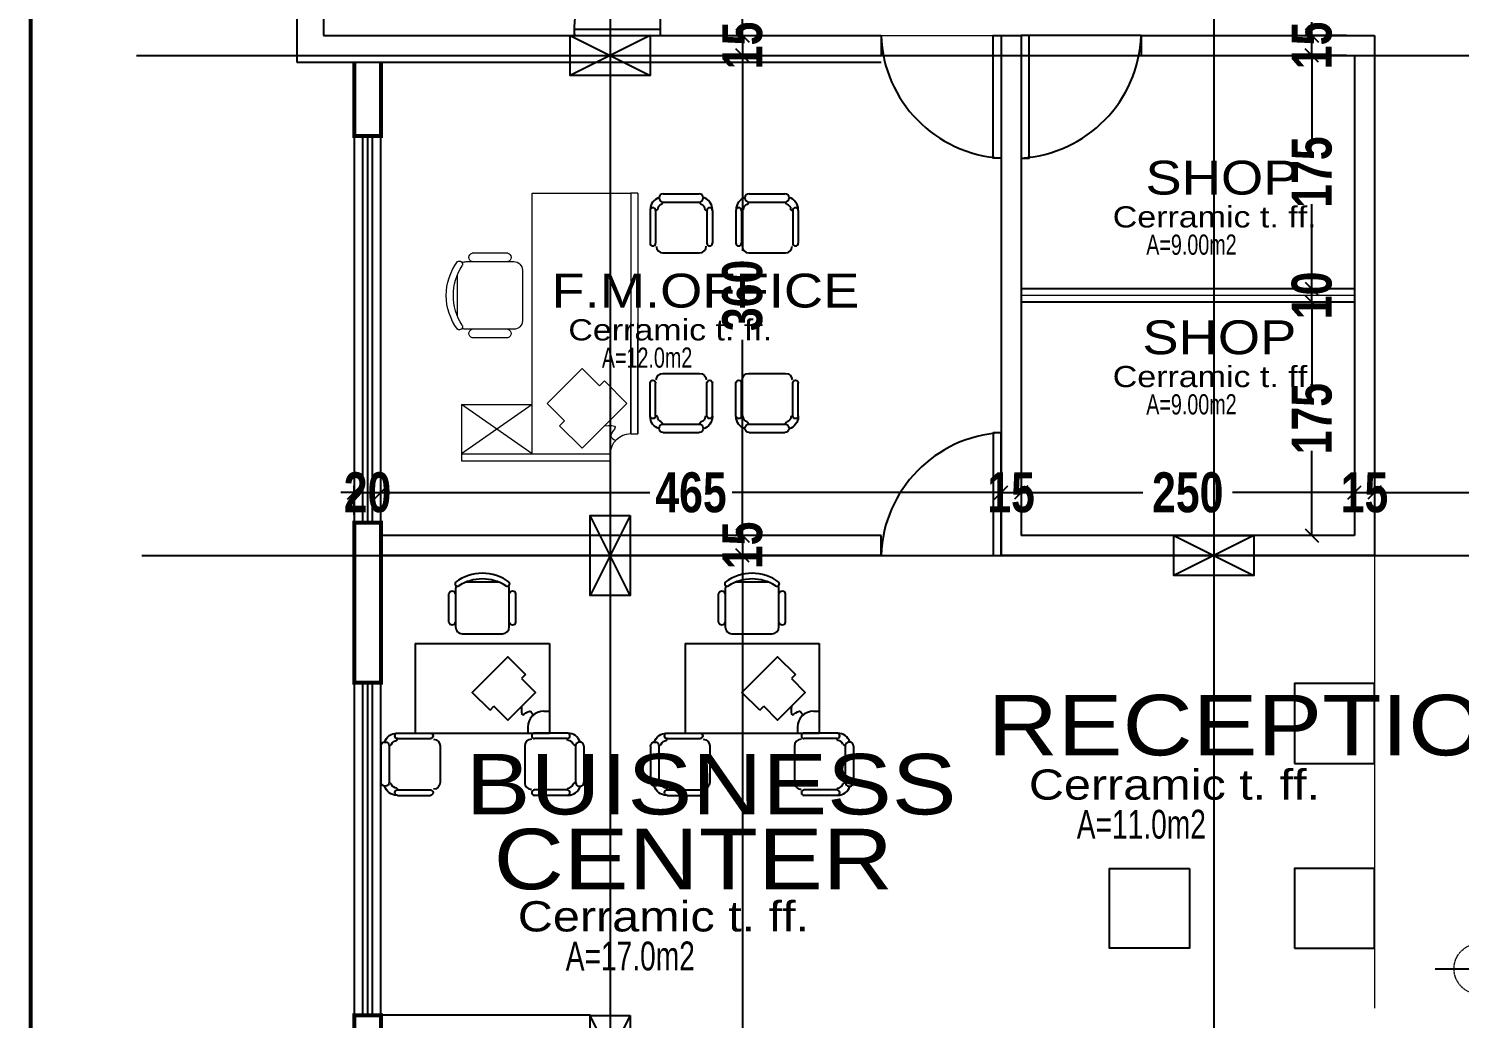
# Model space of a CAD drawing. Extents: x 285329 to 658348, y -83126 to -16980.
# Drawn here: x 336184 to 337257, y -41695 to -40953 of the extents above; entities that cross this region are included whole.
import ezdxf

# ---------------------------------------------------------------- set-up
doc = ezdxf.new("R2010")
doc.units = 0
doc.linetypes.add('CENTER2', pattern=[1.125, 0.75, -0.125, 0.125, -0.125])
doc.layers.get('0').update_dxf_attribs({"linetype": 'CONTINUOUS'})
doc.layers.get('DEFPOINTS').update_dxf_attribs({"color": 9, "linetype": 'CONTINUOUS'})
for name, color, linetype, lineweight in [('A-text finishing', 6, 'CONTINUOUS', 13), ('A-text function', 30, 'CONTINUOUS', 20), ('AXIS CIRCLE', 10, 'CENTER2', 20), ('DIMEN', 8, 'CONTINUOUS', 13), ('FUR', 121, 'CONTINUOUS', 15), ('VIS', 8, 'CONTINUOUS', 18)]:
    doc.layers.add(name, color=color, linetype=linetype, lineweight=lineweight)
for name, color, linetype in [('AXIS', 1, 'CONTINUOUS'), ('COLUMN', 5, 'CONTINUOUS'), ('DOOR', 4, 'CONTINUOUS'), ('FURNITURE', 4, 'CONTINUOUS'), ('TEXT', 3, 'CONTINUOUS'), ('WALL', 7, 'CONTINUOUS'), ('WALL1', 2, 'CONTINUOUS')]:
    doc.layers.add(name, color=color, linetype=linetype)
doc.styles.add('ARIAL', font='BOD_CB.TTF', dxfattribs={"width": 1.2})
doc.styles.add('CITYBLUEPRINT', font='cityb___.ttf', dxfattribs={"width": 0.8})
doc.styles.get("Standard").update_dxf_attribs({"font": 'sanss___.ttf', "height": 15})
doc.dimstyles.new('50', dxfattribs={"dimtxt": 30, "dimasz": 10, "dimexe": 5, "dimexo": 6, "dimgap": 5, "dimtad": 0, "dimdec": 0, "dimdsep": 46, "dimtxsty": 'CITYBLUEPRINT', "dimblk1": 'OBLIQUE', "dimblk2": 'OBLIQUE', "dimsah": 1, "dimcen": 0.05, "dimdle": 0.03, "dimclre": 22, "dimclrt": 7, "dimadec": 0, "dimazin": 0, "dimtfac": 1, "dimtdec": 0, "dimtix": 1, "dimtmove": 0, "dimatfit": 3, "dimldrblk": 'OBLIQUE', "dimfxl": 1, "dimtolj": 1, "dimtzin": 0, "dimarcsym": 0})

# ---------------------------------------------------------------- blocks, each defined once
blk = doc.blocks.new('site77')
at = {"layer": 'WALL', "linetype": 'Continuous', "const_width": 3}
blk.add_lwpolyline([(159633.4, -32835.7), (157318.4, -32835.7), (157318.4, -36546.7), (159235.4, -36546.7)], dxfattribs=at)
blk = doc.blocks.new('COLUMN')
at = {"layer": 'AXIS'}
for p, q in [((236924.7, -9644.3), (236984.7, -9674.3)), ((236984.7, -9644.3), (236924.7, -9674.3))]:
    blk.add_line(p, q, dxfattribs=at)
at = {"layer": 'COLUMN'}
blk.add_lwpolyline([(236924.7, -9644.3), (236984.7, -9644.3), (236984.7, -9674.3), (236924.7, -9674.3)], close=True, dxfattribs=at)
blk = doc.blocks.new('cbcb')
at = {"layer": 'AXIS'}
for p, q in [((327577.9, -10741.6), (327577.9, -14318.5)), ((328031, -10741.7), (328030.4, -14326.1)), ((327222.6, -12603.7), (329572, -12603.7)), ((327226.6, -12978.7), (329572, -12978.7))]:
    blk.add_line(p, q, dxfattribs=at)
at = {"layer": 'WALL', "linetype": 'Continuous'}
for p in [(90623.2, -2944.4), (91075.9, -3319.4)]:
    blk.add_blockref('COLUMN', p, dxfattribs=at)
at = {"layer": 'WALL', "linetype": 'Continuous', "rotation": 270.0000000024456}
for p in [(337237.2, 223976), (337237.2, 223601)]:
    blk.add_blockref('COLUMN', p, dxfattribs=at)
blk = doc.blocks.new('CHAIREX')
for p, q in [((7.44, 23), (-7.44, 23)), ((-15, 5.12), (-15, 17.88)), ((-12, 20), (-12, 3)), ((12, 3), (12, 20)), ((15, 5.12), (15, 17.88)), ((-9, 0), (9, 0))]:
    blk.add_line(p, q)
for centre, radius, start, end in [((0, 7), 20, 53.1301, 126.8699), ((-11.12, 22.34), 1.1, 143.3099, 302.0274), ((-9, 20), 3, 152.4156, 180), ((0, 4.82), 19.64, 57.5758, 122.4242), ((11.12, 22.34), 1.1, 237.9726, 36.6901), ((9, 20), 3, 0, 27.5844), ((-13.5, 17.44), 1.56, 16.2602, 163.7398), ((13.5, 17.44), 1.56, 16.2602, 163.7398), ((-13.5, 5.56), 1.56, 196.2602, 343.7398), ((13.5, 5.56), 1.56, 196.2602, 343.7398), ((-9, 3), 3, 180, 270), ((9, 3), 3, 270, 360)]:
    blk.add_arc(centre, radius, start, end)
at = {"flags": 1}
for tag, p in [('TYPE', (-15, -12)), ('MANUF', (-15, -21.71)), ('MODEL', (-15, -31.43)), ('COST', (-15, -41.14)), ('PURCHDT', (-15, -50.86)), ('BARCODE', (-15, -60.57)), ('LOCATION', (-15, -70.29))]:
    blk.add_attdef(tag, p, '', height=6, dxfattribs=at)
blk = doc.blocks.new('RR')
at = {"layer": 'FURNITURE'}
for p, q in [((256.061, -112.263), (256.061, -111.522)), ((257.171, -111.522), (256.061, -111.522)), ((256.239, -111.572), (256.239, -111.525)), ((257.171, -112.263), (257.171, -111.522)), ((256.107, -111.704), (256.06, -111.704)), ((256.553, -111.711), (256.52, -111.744)), ((256.258, -112.006), (256.291, -111.973)), ((257.171, -112.263), (256.061, -112.263))]:
    blk.add_line(p, q, dxfattribs=at)
for points in [[(256.291, -111.973), (256.176, -111.858), (256.405, -111.629), (256.52, -111.744)], [(256.553, -111.711), (256.7, -111.858), (256.405, -112.153), (256.258, -112.006)]]:
    blk.add_lwpolyline(points, dxfattribs=at)
blk.add_arc((256.107, -111.571), 0.133, 270, 359.7003, dxfattribs=at)
blk.add_open_spline([(256.291, -111.744), (256.293, -111.708), (256.298, -111.64), (256.225, -111.725), (256.204, -111.686), (256.195, -111.67)], degree=3, knots=[0, 0, 0, 0, 0.0773435, 0.1471694, 0.1944451, 0.1944451, 0.1944451, 0.1944451], dxfattribs=at)
at = {"layer": 'FURNITURE', "xscale": 0.0185096046264448, "yscale": 0.0185096046264448, "zscale": 0.0205662067960441, "rotation": 180}
blk.add_blockref('CHAIREX', (256.616, -112.345), dxfattribs=at)
blk = doc.blocks.new('SOFA-S1')
for p, q in [((-0.2, 0.246), (-0.183, 0.268)), ((-0.183, 0.343), (0.141, 0.343)), ((-0.183, 0.268), (0.141, 0.268)), ((0.159, 0.246), (0.141, 0.268)), ((-0.301, 0.192), (-0.301, -0.103)), ((-0.235, 0.199), (-0.251, 0.192)), ((-0.251, 0.192), (-0.251, -0.103)), ((0.195, 0.199), (0.211, 0.192)), ((0.211, 0.192), (0.211, -0.103)), ((0.261, 0.192), (0.261, -0.103)), ((-0.185, -0.191), (0.145, -0.191))]:
    blk.add_line(p, q)
for centre, radius, start, end in [((-0.185, 0.199), 0.115, 108.0044, 180), ((-0.183, 0.305), 0.0375, 90, 270), ((0.141, 0.305), 0.0375, 270, 90), ((0.145, 0.199), 0.115, 0, 73.3776), ((-0.276, 0.192), 0.025, 0, 180), ((-0.185, 0.199), 0.05, 108.0044, 180), ((0.145, 0.199), 0.05, 0, 73.3776), ((0.236, 0.192), 0.025, 0, 180), ((-0.276, -0.103), 0.025, 180, 0), ((0.236, -0.103), 0.025, 180, 0), ((-0.185, -0.131), 0.06, 180, 270), ((0.145, -0.131), 0.06, 270, 0)]:
    blk.add_arc(centre, radius, start, end)
blk = doc.blocks.new('RRR')
at = {"layer": 'FUR', "ltscale": 0.5}
for p, q in [((256.0215, -108.8454), (256.0677, -108.8454)), ((256.0215, -108.8454), (256.0215, -110.425)), ((256.7156, -108.8454), (256.0677, -108.8454)), ((256.7156, -110.2337), (256.7156, -108.8454)), ((256.0677, -110.425), (256.0677, -109.7015)), ((256.24, -110.079), (256.2728, -110.1117)), ((256.7156, -110.5576), (256.7156, -110.2337)), ((257.1783, -110.2337), (256.7156, -110.2337)), ((256.7156, -110.5576), (257.1783, -110.2337)), ((256.7156, -110.2337), (257.1783, -110.5576)), ((257.1783, -110.2337), (257.1783, -110.6039)), ((256.5345, -110.3735), (256.5018, -110.3407)), ((256.0677, -110.425), (256.0215, -110.425)), ((256.2003, -110.5576), (256.2003, -110.6039)), ((257.1783, -110.5576), (256.2003, -110.5576)), ((257.1783, -110.6039), (256.2003, -110.6039))]:
    blk.add_line(p, q, dxfattribs=at)
for points in [[(256.0677, -108.8454), (256.0677, -110.425)], [(256.0215, -110.425), (256.0215, -109.7015)], [(256.5018, -110.3407), (256.6163, -110.2262), (256.3873, -109.9972), (256.2728, -110.1117)], [(256.24, -110.079), (256.0928, -110.2262), (256.3873, -110.5207), (256.5345, -110.3735)]]:
    blk.add_lwpolyline(points, dxfattribs=at)
blk.add_arc((256.067, -110.5576), 0.1333, 0, 89.70027, dxfattribs=at)
blk.add_open_spline([(256.24, -110.3735), (256.2041, -110.371), (256.1357, -110.3662), (256.2215, -110.4395), (256.1823, -110.4604), (256.1665, -110.4689)], degree=3, knots=[0, 0, 0, 0, 0.0773435, 0.1471694, 0.1944451, 0.1944451, 0.1944451, 0.1944451], dxfattribs=at)
at = {"layer": 'FUR', "ltscale": 0.5, "xscale": 0.0185096046260441, "yscale": 0.0185096046260441, "zscale": 0.0205662067960441, "rotation": 270}
blk.add_blockref('CHAIREX', (256.7789, -109.5171), dxfattribs=at)
blk = doc.blocks.new('_Oblique')
at = {"color": 0, "lineweight": -2}
blk.add_line((-0.5, -0.5), (0.5, 0.5), dxfattribs=at)
blk = doc.blocks.new('*D2249')
at = {"layer": 'DEFPOINTS', "color": 0, "linetype": 'Continuous', "lineweight": 5, "transparency": 16777216}
for p in [(336667.7, -40792), (336719.7, -40957.7), (336720.5, -40957.7)]:
    blk.add_point(p, dxfattribs=at)
at = {"layer": 'VIS', "color": 22, "linetype": 'Continuous', "lineweight": -2, "transparency": 16777216}
for p, q in [((336673.7, -40792), (336724.7, -40792)), ((336714.5, -40957.7), (336714.7, -40957.7))]:
    blk.add_line(p, q, dxfattribs=at)
at = {"layer": 'VIS', "color": 0, "linetype": 'Continuous', "lineweight": -2, "transparency": 16777216}
for p, q in [((336719.7, -40791.9), (336719.7, -40850.1)), ((336719.7, -40957.7), (336719.7, -40899.6))]:
    blk.add_line(p, q, dxfattribs=at)
at = {"layer": 'VIS', "color": 0, "linetype": 'Continuous', "lineweight": -2, "transparency": 16777216, "xscale": 10, "yscale": 10, "zscale": 10}
for p, rotation in [((336719.7, -40792), 90), ((336719.7, -40957.7), 270)]:
    blk.add_blockref('_Oblique', p, dxfattribs=dict(at, rotation=rotation))
at = {"layer": 'VIS', "color": 7, "linetype": 'Continuous', "lineweight": 5, "transparency": 16777216, "insert": (336719.7, -40874.8), "char_height": 30, "attachment_point": 5, "rotation": 90, "style": 'CITYBLUEPRINT'}
blk.add_mtext('\\A1;166', dxfattribs=at)
blk = doc.blocks.new('*D2250')
at = {"layer": 'DEFPOINTS', "color": 0, "linetype": 'Continuous', "lineweight": 5, "transparency": 16777216}
for p in [(336720.5, -40957.7), (336719.7, -40972.7), (336720.5, -40972.7)]:
    blk.add_point(p, dxfattribs=at)
at = {"layer": 'VIS', "color": 0, "linetype": 'Continuous', "lineweight": -2, "transparency": 16777216}
for p, q in [((336719.7, -40957.7), (336719.7, -40947.7)), ((336719.7, -40957.7), (336719.7, -40972.7)), ((336719.7, -40972.7), (336719.7, -40982.7))]:
    blk.add_line(p, q, dxfattribs=at)
at = {"layer": 'VIS', "color": 22, "linetype": 'Continuous', "lineweight": -2, "transparency": 16777216}
for p, q in [((336714.5, -40957.7), (336714.7, -40957.7)), ((336714.5, -40972.7), (336714.7, -40972.7))]:
    blk.add_line(p, q, dxfattribs=at)
at = {"layer": 'VIS', "color": 0, "linetype": 'Continuous', "lineweight": -2, "transparency": 16777216, "xscale": 10, "yscale": 10, "zscale": 10}
for p, rotation in [((336719.7, -40957.7), 270), ((336719.7, -40972.7), 90)]:
    blk.add_blockref('_Oblique', p, dxfattribs=dict(at, rotation=rotation))
at = {"layer": 'VIS', "color": 7, "linetype": 'Continuous', "lineweight": 5, "transparency": 16777216, "insert": (336719.7, -40965.2), "char_height": 30, "attachment_point": 5, "rotation": 90, "style": 'CITYBLUEPRINT'}
blk.add_mtext('\\A1;15', dxfattribs=at)
blk = doc.blocks.new('*D2251')
at = {"layer": 'DEFPOINTS', "color": 0, "linetype": 'Continuous', "lineweight": 5, "transparency": 16777216}
for p in [(336720.5, -40972.7), (336719.7, -41332.7), (336720.5, -41332.7)]:
    blk.add_point(p, dxfattribs=at)
at = {"layer": 'VIS', "color": 22, "linetype": 'Continuous', "lineweight": -2, "transparency": 16777216}
for p, q in [((336714.5, -40972.7), (336714.7, -40972.7)), ((336714.5, -41332.7), (336714.7, -41332.7))]:
    blk.add_line(p, q, dxfattribs=at)
at = {"layer": 'VIS', "color": 0, "linetype": 'Continuous', "lineweight": -2, "transparency": 16777216}
for p, q in [((336719.7, -40972.7), (336719.7, -41119.3)), ((336719.7, -41332.7), (336719.7, -41186.1))]:
    blk.add_line(p, q, dxfattribs=at)
at = {"layer": 'VIS', "color": 0, "linetype": 'Continuous', "lineweight": -2, "transparency": 16777216, "xscale": 10, "yscale": 10, "zscale": 10}
for p, rotation in [((336719.7, -40972.7), 90), ((336719.7, -41332.7), 270)]:
    blk.add_blockref('_Oblique', p, dxfattribs=dict(at, rotation=rotation))
at = {"layer": 'VIS', "color": 7, "linetype": 'Continuous', "lineweight": 5, "transparency": 16777216, "insert": (336719.7, -41152.7), "char_height": 30, "attachment_point": 5, "rotation": 90, "style": 'CITYBLUEPRINT'}
blk.add_mtext('\\A1;360', dxfattribs=at)
blk = doc.blocks.new('*D2252')
at = {"layer": 'DEFPOINTS', "color": 0, "linetype": 'Continuous', "lineweight": 5, "transparency": 16777216}
for p in [(336720.5, -41332.7), (336719.7, -41347.7), (336720.5, -41347.7)]:
    blk.add_point(p, dxfattribs=at)
at = {"layer": 'VIS', "color": 0, "linetype": 'Continuous', "lineweight": -2, "transparency": 16777216}
for p, q in [((336719.7, -41332.7), (336719.7, -41322.7)), ((336719.7, -41332.7), (336719.7, -41347.7)), ((336719.7, -41347.7), (336719.7, -41357.7))]:
    blk.add_line(p, q, dxfattribs=at)
at = {"layer": 'VIS', "color": 22, "linetype": 'Continuous', "lineweight": -2, "transparency": 16777216}
for p, q in [((336714.5, -41332.7), (336714.7, -41332.7)), ((336714.5, -41347.7), (336714.7, -41347.7))]:
    blk.add_line(p, q, dxfattribs=at)
at = {"layer": 'VIS', "color": 0, "linetype": 'Continuous', "lineweight": -2, "transparency": 16777216, "xscale": 10, "yscale": 10, "zscale": 10}
for p, rotation in [((336719.7, -41332.7), 270), ((336719.7, -41347.7), 90)]:
    blk.add_blockref('_Oblique', p, dxfattribs=dict(at, rotation=rotation))
at = {"layer": 'VIS', "color": 7, "linetype": 'Continuous', "lineweight": 5, "transparency": 16777216, "insert": (336719.7, -41340.2), "char_height": 30, "attachment_point": 5, "rotation": 90, "style": 'CITYBLUEPRINT'}
blk.add_mtext('\\A1;15', dxfattribs=at)
blk = doc.blocks.new('*D2253')
at = {"layer": 'DEFPOINTS', "color": 0, "linetype": 'Continuous', "lineweight": 5, "transparency": 16777216}
for p in [(336720.5, -41347.7), (336719.7, -42253.6), (336720.5, -42253.6)]:
    blk.add_point(p, dxfattribs=at)
at = {"layer": 'VIS', "color": 22, "linetype": 'Continuous', "lineweight": -2, "transparency": 16777216}
for p, q in [((336714.5, -41347.7), (336714.7, -41347.7)), ((336714.5, -42253.6), (336714.7, -42253.6))]:
    blk.add_line(p, q, dxfattribs=at)
at = {"layer": 'VIS', "color": 0, "linetype": 'Continuous', "lineweight": -2, "transparency": 16777216}
for p, q in [((336719.7, -41347.7), (336719.7, -41768)), ((336719.7, -42253.6), (336719.7, -41833.2))]:
    blk.add_line(p, q, dxfattribs=at)
at = {"layer": 'VIS', "color": 0, "linetype": 'Continuous', "lineweight": -2, "transparency": 16777216, "xscale": 10, "yscale": 10, "zscale": 10}
for p, rotation in [((336719.7, -41347.7), 90), ((336719.7, -42253.6), 270)]:
    blk.add_blockref('_Oblique', p, dxfattribs=dict(at, rotation=rotation))
at = {"layer": 'VIS', "color": 7, "linetype": 'Continuous', "lineweight": 5, "transparency": 16777216, "insert": (336719.7, -41800.6), "char_height": 30, "attachment_point": 5, "rotation": 90, "style": 'CITYBLUEPRINT'}
blk.add_mtext('\\A1;906', dxfattribs=at)
blk = doc.blocks.new('*D2324')
at = {"layer": 'DEFPOINTS', "color": 0, "linetype": 'Continuous', "lineweight": 5, "transparency": 16777216}
for p in [(336448.5, -41300.6), (336428.5, -41323.2), (336448.5, -41323.2)]:
    blk.add_point(p, dxfattribs=at)
at = {"layer": 'VIS', "color": 22, "linetype": 'Continuous', "lineweight": -2, "transparency": 16777216}
for p, q in [((336428.5, -41317.2), (336428.5, -41295.6)), ((336448.5, -41317.2), (336448.5, -41295.6))]:
    blk.add_line(p, q, dxfattribs=at)
at = {"layer": 'VIS', "color": 0, "linetype": 'Continuous', "lineweight": -2, "transparency": 16777216}
for p, q in [((336428.5, -41300.6), (336418.5, -41300.6)), ((336428.5, -41300.6), (336448.5, -41300.6)), ((336448.5, -41300.6), (336458.5, -41300.6))]:
    blk.add_line(p, q, dxfattribs=at)
at = {"layer": 'VIS', "color": 0, "linetype": 'Continuous', "lineweight": -2, "transparency": 16777216, "xscale": 10, "yscale": 10, "zscale": 10}
blk.add_blockref('_Oblique', (336428.5, -41300.6), dxfattribs=at)
at = {"layer": 'VIS', "color": 0, "linetype": 'Continuous', "lineweight": -2, "transparency": 16777216, "xscale": 10, "yscale": 10, "zscale": 10, "rotation": 180}
blk.add_blockref('_Oblique', (336448.5, -41300.6), dxfattribs=at)
at = {"layer": 'VIS', "color": 7, "linetype": 'Continuous', "lineweight": 5, "transparency": 16777216, "insert": (336438.5, -41300.6), "char_height": 30, "attachment_point": 5, "style": 'CITYBLUEPRINT'}
blk.add_mtext('\\A1;20', dxfattribs=at)
blk = doc.blocks.new('*D2325')
at = {"layer": 'DEFPOINTS', "color": 0, "linetype": 'Continuous', "lineweight": 5, "transparency": 16777216}
for p in [(336913.6, -41300.6), (336913.6, -41300.6), (336448.5, -41323.2)]:
    blk.add_point(p, dxfattribs=at)
at = {"layer": 'VIS', "color": 22, "linetype": 'Continuous', "lineweight": -2, "transparency": 16777216}
for p, q in [((336448.5, -41317.2), (336448.5, -41295.6)), ((336913.6, -41294.6), (336913.6, -41295.6))]:
    blk.add_line(p, q, dxfattribs=at)
at = {"layer": 'VIS', "color": 0, "linetype": 'Continuous', "lineweight": -2, "transparency": 16777216}
for p, q in [((336448.5, -41300.6), (336650.3, -41300.6)), ((336913.6, -41300.6), (336711.9, -41300.6))]:
    blk.add_line(p, q, dxfattribs=at)
at = {"layer": 'VIS', "color": 0, "linetype": 'Continuous', "lineweight": -2, "transparency": 16777216, "xscale": 10, "yscale": 10, "zscale": 10, "rotation": 180}
blk.add_blockref('_Oblique', (336448.5, -41300.6), dxfattribs=at)
at = {"layer": 'VIS', "color": 0, "linetype": 'Continuous', "lineweight": -2, "transparency": 16777216, "xscale": 10, "yscale": 10, "zscale": 10}
blk.add_blockref('_Oblique', (336913.6, -41300.6), dxfattribs=at)
at = {"layer": 'VIS', "color": 7, "linetype": 'Continuous', "lineweight": 5, "transparency": 16777216, "insert": (336681.1, -41300.6), "char_height": 30, "attachment_point": 5, "style": 'CITYBLUEPRINT'}
blk.add_mtext('\\A1;465', dxfattribs=at)
blk = doc.blocks.new('*D2326')
at = {"layer": 'DEFPOINTS', "color": 0, "linetype": 'Continuous', "lineweight": 5, "transparency": 16777216}
for p in [(336913.6, -41300.6), (336928.6, -41300.6), (336928.6, -41300.6)]:
    blk.add_point(p, dxfattribs=at)
at = {"layer": 'VIS', "color": 22, "linetype": 'Continuous', "lineweight": -2, "transparency": 16777216}
for p, q in [((336913.6, -41294.6), (336913.6, -41295.6)), ((336928.6, -41294.6), (336928.6, -41295.6))]:
    blk.add_line(p, q, dxfattribs=at)
at = {"layer": 'VIS', "color": 0, "linetype": 'Continuous', "lineweight": -2, "transparency": 16777216}
for p, q in [((336913.6, -41300.6), (336903.6, -41300.6)), ((336913.6, -41300.6), (336928.6, -41300.6)), ((336928.6, -41300.6), (336938.6, -41300.6))]:
    blk.add_line(p, q, dxfattribs=at)
at = {"layer": 'VIS', "color": 0, "linetype": 'Continuous', "lineweight": -2, "transparency": 16777216, "xscale": 10, "yscale": 10, "zscale": 10}
blk.add_blockref('_Oblique', (336913.6, -41300.6), dxfattribs=at)
at = {"layer": 'VIS', "color": 0, "linetype": 'Continuous', "lineweight": -2, "transparency": 16777216, "xscale": 10, "yscale": 10, "zscale": 10, "rotation": 180}
blk.add_blockref('_Oblique', (336928.6, -41300.6), dxfattribs=at)
at = {"layer": 'VIS', "color": 7, "linetype": 'Continuous', "lineweight": 5, "transparency": 16777216, "insert": (336921.1, -41300.6), "char_height": 30, "attachment_point": 5, "style": 'CITYBLUEPRINT'}
blk.add_mtext('\\A1;15', dxfattribs=at)
blk = doc.blocks.new('*D2327')
at = {"layer": 'DEFPOINTS', "color": 0, "linetype": 'Continuous', "lineweight": 5, "transparency": 16777216}
for p in [(336928.6, -41300.6), (337178.6, -41300.6), (337178.6, -41300.6)]:
    blk.add_point(p, dxfattribs=at)
at = {"layer": 'VIS', "color": 22, "linetype": 'Continuous', "lineweight": -2, "transparency": 16777216}
for p, q in [((336928.6, -41294.6), (336928.6, -41295.6)), ((337178.6, -41294.6), (337178.6, -41295.6))]:
    blk.add_line(p, q, dxfattribs=at)
at = {"layer": 'VIS', "color": 0, "linetype": 'Continuous', "lineweight": -2, "transparency": 16777216}
for p, q in [((336928.6, -41300.6), (337020, -41300.6)), ((337178.6, -41300.6), (337087.2, -41300.6))]:
    blk.add_line(p, q, dxfattribs=at)
at = {"layer": 'VIS', "color": 0, "linetype": 'Continuous', "lineweight": -2, "transparency": 16777216, "xscale": 10, "yscale": 10, "zscale": 10, "rotation": 180}
blk.add_blockref('_Oblique', (336928.6, -41300.6), dxfattribs=at)
at = {"layer": 'VIS', "color": 0, "linetype": 'Continuous', "lineweight": -2, "transparency": 16777216, "xscale": 10, "yscale": 10, "zscale": 10}
blk.add_blockref('_Oblique', (337178.6, -41300.6), dxfattribs=at)
at = {"layer": 'VIS', "color": 7, "linetype": 'Continuous', "lineweight": 5, "transparency": 16777216, "insert": (337053.6, -41300.6), "char_height": 30, "attachment_point": 5, "style": 'CITYBLUEPRINT'}
blk.add_mtext('\\A1;250', dxfattribs=at)
blk = doc.blocks.new('*D2328')
at = {"layer": 'DEFPOINTS', "color": 0, "linetype": 'Continuous', "lineweight": 5, "transparency": 16777216}
for p in [(337178.6, -41300.6), (337193.6, -41300.6), (337193.6, -41300.6)]:
    blk.add_point(p, dxfattribs=at)
at = {"layer": 'VIS', "color": 22, "linetype": 'Continuous', "lineweight": -2, "transparency": 16777216}
for p, q in [((337178.6, -41294.6), (337178.6, -41295.6)), ((337193.6, -41294.6), (337193.6, -41295.6))]:
    blk.add_line(p, q, dxfattribs=at)
at = {"layer": 'VIS', "color": 0, "linetype": 'Continuous', "lineweight": -2, "transparency": 16777216}
for p, q in [((337178.6, -41300.6), (337168.6, -41300.6)), ((337178.6, -41300.6), (337193.6, -41300.6)), ((337193.6, -41300.6), (337203.6, -41300.6))]:
    blk.add_line(p, q, dxfattribs=at)
at = {"layer": 'VIS', "color": 0, "linetype": 'Continuous', "lineweight": -2, "transparency": 16777216, "xscale": 10, "yscale": 10, "zscale": 10}
blk.add_blockref('_Oblique', (337178.6, -41300.6), dxfattribs=at)
at = {"layer": 'VIS', "color": 0, "linetype": 'Continuous', "lineweight": -2, "transparency": 16777216, "xscale": 10, "yscale": 10, "zscale": 10, "rotation": 180}
blk.add_blockref('_Oblique', (337193.6, -41300.6), dxfattribs=at)
at = {"layer": 'VIS', "color": 7, "linetype": 'Continuous', "lineweight": 5, "transparency": 16777216, "insert": (337186.1, -41300.6), "char_height": 30, "attachment_point": 5, "style": 'CITYBLUEPRINT'}
blk.add_mtext('\\A1;15', dxfattribs=at)
blk = doc.blocks.new('*D2329')
at = {"layer": 'DEFPOINTS', "color": 0, "linetype": 'Continuous', "lineweight": 5, "transparency": 16777216}
for p in [(337389.9, -41282.2), (337193.6, -41300.6), (337389.9, -41300.6)]:
    blk.add_point(p, dxfattribs=at)
at = {"layer": 'VIS', "color": 22, "linetype": 'Continuous', "lineweight": -2, "transparency": 16777216}
for p, q in [((337193.6, -41294.6), (337193.6, -41295.6)), ((337389.9, -41288.2), (337389.9, -41305.6))]:
    blk.add_line(p, q, dxfattribs=at)
at = {"layer": 'VIS', "color": 0, "linetype": 'Continuous', "lineweight": -2, "transparency": 16777216}
for p, q in [((337193.6, -41300.6), (337267.6, -41300.6)), ((337389.9, -41300.6), (337315.9, -41300.6))]:
    blk.add_line(p, q, dxfattribs=at)
at = {"layer": 'VIS', "color": 0, "linetype": 'Continuous', "lineweight": -2, "transparency": 16777216, "xscale": 10, "yscale": 10, "zscale": 10, "rotation": 180}
blk.add_blockref('_Oblique', (337193.6, -41300.6), dxfattribs=at)
at = {"layer": 'VIS', "color": 0, "linetype": 'Continuous', "lineweight": -2, "transparency": 16777216, "xscale": 10, "yscale": 10, "zscale": 10}
blk.add_blockref('_Oblique', (337389.9, -41300.6), dxfattribs=at)
at = {"layer": 'VIS', "color": 7, "linetype": 'Continuous', "lineweight": 5, "transparency": 16777216, "insert": (337291.8, -41300.6), "char_height": 30, "attachment_point": 5, "style": 'CITYBLUEPRINT'}
blk.add_mtext('\\A1;196', dxfattribs=at)
blk = doc.blocks.new('*D2725')
at = {"layer": 'DEFPOINTS', "color": 0, "linetype": 'Continuous', "lineweight": 5, "transparency": 16777216}
for p in [(337146.7, -41157.7), (337178.6, -41157.7), (337178.6, -41332.7)]:
    blk.add_point(p, dxfattribs=at)
at = {"layer": 'VIS', "color": 22, "linetype": 'Continuous', "lineweight": -2, "transparency": 16777216}
for p, q in [((337172.6, -41157.7), (337141.7, -41157.7)), ((337172.6, -41332.7), (337141.7, -41332.7))]:
    blk.add_line(p, q, dxfattribs=at)
at = {"layer": 'VIS', "color": 0, "linetype": 'Continuous', "lineweight": -2, "transparency": 16777216}
for p, q in [((337146.7, -41157.7), (337146.7, -41221.1)), ((337146.7, -41332.7), (337146.7, -41269.3))]:
    blk.add_line(p, q, dxfattribs=at)
at = {"layer": 'VIS', "color": 0, "linetype": 'Continuous', "lineweight": -2, "transparency": 16777216, "xscale": 10, "yscale": 10, "zscale": 10}
for p, rotation in [((337146.7, -41157.7), 90), ((337146.7, -41332.7), 270)]:
    blk.add_blockref('_Oblique', p, dxfattribs=dict(at, rotation=rotation))
at = {"layer": 'VIS', "color": 7, "linetype": 'Continuous', "lineweight": 5, "transparency": 16777216, "insert": (337146.7, -41245.2), "char_height": 30, "attachment_point": 5, "rotation": 90, "style": 'CITYBLUEPRINT'}
blk.add_mtext('\\A1;175', dxfattribs=at)
blk = doc.blocks.new('*D2726')
at = {"layer": 'DEFPOINTS', "color": 0, "linetype": 'Continuous', "lineweight": 5, "transparency": 16777216}
for p in [(337146.7, -41147.7), (337178.6, -41147.7), (337178.6, -41157.7)]:
    blk.add_point(p, dxfattribs=at)
at = {"layer": 'VIS', "color": 0, "linetype": 'Continuous', "lineweight": -2, "transparency": 16777216}
for p, q in [((337146.7, -41147.7), (337146.7, -41137.7)), ((337146.7, -41157.7), (337146.7, -41147.7)), ((337146.7, -41157.7), (337146.7, -41167.7))]:
    blk.add_line(p, q, dxfattribs=at)
at = {"layer": 'VIS', "color": 22, "linetype": 'Continuous', "lineweight": -2, "transparency": 16777216}
for p, q in [((337172.6, -41147.7), (337141.7, -41147.7)), ((337172.6, -41157.7), (337141.7, -41157.7))]:
    blk.add_line(p, q, dxfattribs=at)
at = {"layer": 'VIS', "color": 0, "linetype": 'Continuous', "lineweight": -2, "transparency": 16777216, "xscale": 10, "yscale": 10, "zscale": 10}
for p, rotation in [((337146.7, -41147.7), 270), ((337146.7, -41157.7), 90)]:
    blk.add_blockref('_Oblique', p, dxfattribs=dict(at, rotation=rotation))
at = {"layer": 'VIS', "color": 7, "linetype": 'Continuous', "lineweight": 5, "transparency": 16777216, "insert": (337146.7, -41152.7), "char_height": 30, "attachment_point": 5, "rotation": 90, "style": 'CITYBLUEPRINT'}
blk.add_mtext('\\A1;10', dxfattribs=at)
blk = doc.blocks.new('*D2727')
at = {"layer": 'DEFPOINTS', "color": 0, "linetype": 'Continuous', "lineweight": 5, "transparency": 16777216}
for p in [(337146.7, -40972.7), (337178.6, -40972.7), (337178.6, -41147.7)]:
    blk.add_point(p, dxfattribs=at)
at = {"layer": 'VIS', "color": 22, "linetype": 'Continuous', "lineweight": -2, "transparency": 16777216}
for p, q in [((337172.6, -40972.7), (337141.7, -40972.7)), ((337172.6, -41147.7), (337141.7, -41147.7))]:
    blk.add_line(p, q, dxfattribs=at)
at = {"layer": 'VIS', "color": 0, "linetype": 'Continuous', "lineweight": -2, "transparency": 16777216}
for p, q in [((337146.7, -40972.7), (337146.7, -41036.1)), ((337146.7, -41147.7), (337146.7, -41084.3))]:
    blk.add_line(p, q, dxfattribs=at)
at = {"layer": 'VIS', "color": 0, "linetype": 'Continuous', "lineweight": -2, "transparency": 16777216, "xscale": 10, "yscale": 10, "zscale": 10}
for p, rotation in [((337146.7, -40972.7), 90), ((337146.7, -41147.7), 270)]:
    blk.add_blockref('_Oblique', p, dxfattribs=dict(at, rotation=rotation))
at = {"layer": 'VIS', "color": 7, "linetype": 'Continuous', "lineweight": 5, "transparency": 16777216, "insert": (337146.7, -41060.2), "char_height": 30, "attachment_point": 5, "rotation": 90, "style": 'CITYBLUEPRINT'}
blk.add_mtext('\\A1;175', dxfattribs=at)
blk = doc.blocks.new('*D2728')
at = {"layer": 'DEFPOINTS', "color": 0, "linetype": 'Continuous', "lineweight": 5, "transparency": 16777216}
for p in [(337146.7, -40957.7), (337178.6, -40957.7), (337178.6, -40972.7)]:
    blk.add_point(p, dxfattribs=at)
at = {"layer": 'VIS', "color": 0, "linetype": 'Continuous', "lineweight": -2, "transparency": 16777216}
for p, q in [((337146.7, -40957.7), (337146.7, -40947.7)), ((337146.7, -40972.7), (337146.7, -40957.7)), ((337146.7, -40972.7), (337146.7, -40982.7))]:
    blk.add_line(p, q, dxfattribs=at)
at = {"layer": 'VIS', "color": 22, "linetype": 'Continuous', "lineweight": -2, "transparency": 16777216}
for p, q in [((337172.6, -40957.7), (337141.7, -40957.7)), ((337172.6, -40972.7), (337141.7, -40972.7))]:
    blk.add_line(p, q, dxfattribs=at)
at = {"layer": 'VIS', "color": 0, "linetype": 'Continuous', "lineweight": -2, "transparency": 16777216, "xscale": 10, "yscale": 10, "zscale": 10}
for p, rotation in [((337146.7, -40957.7), 270), ((337146.7, -40972.7), 90)]:
    blk.add_blockref('_Oblique', p, dxfattribs=dict(at, rotation=rotation))
at = {"layer": 'VIS', "color": 7, "linetype": 'Continuous', "lineweight": 5, "transparency": 16777216, "insert": (337146.7, -40965.2), "char_height": 30, "attachment_point": 5, "rotation": 90, "style": 'CITYBLUEPRINT'}
blk.add_mtext('\\A1;15', dxfattribs=at)

msp = doc.modelspace()

# ---------------------------------------------------------------- linework, layer by layer
at = {"layer": 'AXIS CIRCLE'}
msp.add_circle((337272.19, -41657.83), 18.94, dxfattribs=at)
at = {"layer": 'FURNITURE', "ltscale": 3}
msp.add_line((336657.97, -40883.09), (336657.97, -40958.01), dxfattribs=at)
at = {"layer": 'FURNITURE'}
for p, q in [((336913.61, -40957.71), (336913.61, -41049.68)), ((336928.61, -40957.71), (336928.61, -41049.68)), ((337018.61, -40957.71), (336928.61, -40957.71)), ((336913.61, -41347.71), (336913.61, -41255.74))]:
    msp.add_line(p, q, dxfattribs=at)
at = {"layer": 'FURNITURE', "linetype": 'Continuous', "flags": 128}
msp.add_lwpolyline([(336657.97, -40958.01), (336593.67, -40958.01), (336593.67, -40953.01), (336657.97, -40953.01), (336657.97, -40958.01)], dxfattribs=at)
at = {"layer": 'FURNITURE', "flags": 128}
for points in [[(336913.61, -40957.71), (336913.61, -41049.68), (336907.61, -41049.68), (336907.61, -40957.71), (336913.61, -40957.71)], [(336928.61, -40957.71), (336928.61, -41049.68), (336934.61, -41049.68), (336934.61, -40957.71), (336928.61, -40957.71)], [(336913.61, -41347.71), (336913.61, -41255.74), (336907.61, -41255.74), (336907.61, -41347.71), (336913.61, -41347.71)]]:
    msp.add_lwpolyline(points, dxfattribs=at)
at = {"layer": 'FURNITURE', "ltscale": 3}
for points in [[(336448.54, -41033.01), (336428.54, -41033.01), (336428.54, -41323.2), (336448.54, -41323.2)], [(336434.71, -41323.2), (336442.37, -41323.2), (336442.37, -41033.01), (336434.71, -41033.01)], [(336448.54, -41443.2), (336428.54, -41443.2), (336428.54, -41692.7), (336448.54, -41692.7)], [(336434.71, -41692.7), (336442.37, -41692.7), (336442.37, -41443.2), (336434.71, -41443.2)], [(337133.61, -41503.86), (337193.61, -41503.86), (337193.61, -41443.86), (337133.61, -41443.86)], [(337054.99, -41582.48), (337054.99, -41642.48), (336994.99, -41642.48), (336994.99, -41582.48)], [(337133.61, -41642.48), (337193.61, -41642.48), (337193.61, -41582.48), (337133.61, -41582.48)]]:
    msp.add_lwpolyline(points, close=True, dxfattribs=at)
at = {"layer": 'FURNITURE', "linetype": 'Continuous'}
msp.add_arc((336663.14, -40952.58), 69.68, 94.25077, 184.4672, dxfattribs=at)
at = {"layer": 'FURNITURE'}
for centre, start, end in [((336919.15, -40954.23), 182.08654, 266.67709), ((336923.07, -40954.23), 273.32291, 357.91346), ((336919.15, -41351.19), 93.32291, 177.91346)]:
    msp.add_arc(centre, 95.6, start, end, dxfattribs=at)
at = {"layer": 'VIS', "linetype": 'Continuous', "lineweight": 5}
for p, q in [((336823.61, -40957.71), (336913.61, -40957.71)), ((337178.61, -41152.71), (336928.61, -41152.71)), ((336823.61, -41347.71), (336913.61, -41347.71)), ((337193.61, -41347.71), (337193.61, -41687.3))]:
    msp.add_line(p, q, dxfattribs=at)
at = {"layer": 'WALL', "linetype": 'Continuous'}
for p, q in [((336385.54, -40863.87), (336385.54, -40977.71)), ((336405.54, -40863.87), (336405.54, -40957.71)), ((336823.61, -41332.71), (336448.54, -41332.71)), ((337178.61, -41332.71), (336928.61, -41332.71)), ((336823.61, -41347.71), (336448.54, -41347.71)), ((337193.61, -41347.71), (336913.61, -41347.71)), ((337239.09, -41657.83), (337379.45, -41657.83))]:
    msp.add_line(p, q, dxfattribs=at)
at = {"layer": 'WALL', "linetype": 'Continuous', "ltscale": 3}
for p, q in [((336405.54, -40957.71), (336823.61, -40957.71)), ((336823.61, -40957.71), (336823.61, -40972.71)), ((336913.61, -40957.71), (336928.61, -40957.71)), ((337018.61, -40957.71), (337193.61, -40957.71)), ((337018.61, -40957.71), (337018.61, -40972.71)), ((337193.61, -40957.71), (337193.61, -41347.71)), ((336428.54, -40972.71), (336823.61, -40972.71)), ((337018.61, -40972.71), (337178.61, -40972.71)), ((337178.61, -40972.71), (337178.61, -41332.71)), ((336385.54, -40977.71), (336823.61, -40977.71)), ((336913.61, -40989.33), (336913.61, -41347.71)), ((336928.61, -40989.33), (336928.61, -41332.71)), ((337178.61, -41147.71), (336928.61, -41147.71)), ((337178.61, -41157.71), (336928.61, -41157.71)), ((336823.61, -41347.71), (336823.61, -41332.71))]:
    msp.add_line(p, q, dxfattribs=at)
at = {"layer": 'WALL', "linetype": 'Continuous', "const_width": 3}
for points in [[(336448.54, -40977.71), (336448.54, -41033.01), (336428.54, -41033.01), (336428.54, -40977.71)], [(336428.54, -41383.2), (336428.54, -41323.2), (336448.54, -41323.2), (336448.54, -41383.2), (336448.54, -41443.2), (336428.54, -41443.2), (336428.54, -41383.2)], [(336428.54, -41858.41), (336428.54, -41692.7), (336448.54, -41692.7), (336448.54, -41858.41), (336448.54, -42253.58), (336428.54, -42273.58), (336428.54, -41858.41)]]:
    msp.add_lwpolyline(points, dxfattribs=at)
at = {"layer": 'WALL', "linetype": 'Continuous'}
msp.add_lwpolyline([(336428.54, -40977.71), (336428.54, -41033.01), (336448.54, -41033.01), (336448.54, -40977.71)], dxfattribs=at)
msp.add_lwpolyline([(336428.54, -41692.7), (336448.54, -41692.7), (336448.54, -42253.58), (336428.54, -42253.58)], close=True, dxfattribs=at)
at = {"layer": 'WALL1'}
for p, q in [((336438.54, -41033.01), (336438.54, -41323.2)), ((336438.54, -41443.2), (336438.54, -41692.7))]:
    msp.add_line(p, q, dxfattribs=at)
msp.add_lwpolyline([(336448.54, -41799.86), (336605.5, -41799.86), (336605.5, -41692.7), (336448.54, -41692.7)], close=True, dxfattribs=at)

# ---------------------------------------------------------------- block references
at = {"layer": 'DIMEN', "xscale": 90.61399862967664, "yscale": 90.61399862967664, "zscale": 90.61399862967664, "rotation": 180}
for p in [(359777.66, -51586.47), (359979.91, -51586.47)]:
    msp.add_blockref('RR', p, dxfattribs=at)
at = {"layer": 'DOOR'}
for name, p, xscale, yscale, zscale in [('RRR', (365881.74, -28644.63), -114.2113941062125, 114.2113941061543, 114.2113941061632), ('SOFA-S1', (336675.47, -41104.96), 83.20000000001163, 83.20000000001163, 83.20000000001163), ('SOFA-S1', (336739.84, -41104.96), 83.20000000001163, 83.20000000001163, 83.20000000001163)]:
    msp.add_blockref(name, p, dxfattribs=dict(at, xscale=xscale, yscale=yscale, zscale=zscale))
for p, xscale, yscale, zscale, rotation in [((336675.47, -41227.05), -83.20000000001163, 83.19999999995345, 83.2, 180), ((336739.84, -41227.05), -83.20000000001163, 83.19999999995345, 83.2, 180), ((336477.05, -41506.05), -83.20000000001163, 83.19999999995345, 83.2, 90), ((336572.28, -41506.05), 83.20000000001163, 83.20000000001163, 83.20000000001163, 270), ((336679.29, -41506.05), -83.20000000001163, 83.19999999995345, 83.2, 90), ((336774.53, -41506.05), 83.20000000001163, 83.20000000001163, 83.20000000001163, 270)]:
    msp.add_blockref('SOFA-S1', p, dxfattribs=dict(at, xscale=xscale, yscale=yscale, zscale=zscale, rotation=rotation))
at = {"layer": 'VIS', "linetype": 'Continuous', "lineweight": 5}
msp.add_blockref('cbcb', (9042.55, -28369.04), dxfattribs=at)
at = {"layer": 'WALL', "linetype": 'Continuous'}
msp.add_blockref('site77', (178867.45, -6387.39), dxfattribs=at)

# ---------------------------------------------------------------- texts
at = {"layer": 'A-text finishing', "style": 'ARIAL', "width": 1.2}
for height, p in [(15.876, (336997.36, -41101.73)), (15.876, (336589.12, -41186.47)), (15.876, (336997.36, -41221.51)), (22.68, (336934.49, -41530.99)), (22.68, (336551.24, -41629.82))]:
    msp.add_text('Cerramic t. ff.', height=height, dxfattribs=at).set_placement(p)
at = {"layer": 'A-text function', "attachment_point": 1, "style": 'ARIAL'}
for s, insert, char_height, width in [('SHOP', (337021.87, -41051.65), 25.402, 769.5479), ('F.M.OFFICE', (336576.41, -41136.39), 25.402, 769.5479), ('SHOP', (337019.56, -41171.43), 25.402, 769.5479), ('RECEPTION', (336903.6, -41452.35), 45.36, 1374.1926), ('BUISNESS', (336512.1, -41496.65), 45.36, 1374.1926), ('CENTER', (336533.18, -41552.81), 45.36, 1374.1926)]:
    msp.add_mtext(s, dxfattribs=dict(at, insert=insert, char_height=char_height, width=width))
at = {"layer": 'TEXT', "width": 0.7}
for s, height, p in [('A=9.00m2', 15.12, (337022.49, -41122.26)), ('A=12.0m2', 15.12, (336614.26, -41207.01)), ('A=9.00m2', 15.12, (337022.49, -41242.05)), ('A=11.0m2', 21.6, (336970.39, -41560.32)), ('A=17.0m2', 21.6, (336587.15, -41659.16))]:
    msp.add_text(s, height=height, rotation=0.12695, dxfattribs=at).set_placement(p)

# ---------------------------------------------------------------- dimensions: what is measured, and where the dimension line sits
at = {"layer": 'VIS', "linetype": 'Continuous', "lineweight": 5}
for base, p1, p2, picture, middle in [((336719.69, -40957.71), (336667.74, -40791.96), (336720.5, -40957.71), '*D2249', (336719.69, -40874.84)), ((336719.69, -40972.71), (336720.5, -40957.71), (336720.5, -40972.71), '*D2250', (336719.69, -40965.21)), ((337146.75, -40957.71), (337178.61, -40972.71), (337178.61, -40957.71), '*D2728', (337146.75, -40965.21)), ((336719.69, -41332.71), (336720.5, -40972.71), (336720.5, -41332.71), '*D2251', (336719.69, -41152.71)), ((337146.75, -40972.71), (337178.61, -41147.71), (337178.61, -40972.71), '*D2727', (337146.75, -41060.21)), ((337146.75, -41147.71), (337178.61, -41157.71), (337178.61, -41147.71), '*D2726', (337146.75, -41152.71)), ((336719.69, -41347.71), (336720.5, -41332.71), (336720.5, -41347.71), '*D2252', (336719.69, -41340.21)), ((336719.69, -42253.58), (336720.5, -41347.71), (336720.5, -42253.58), '*D2253', (336719.69, -41800.64))]:
    dim = msp.add_linear_dim(base=base, p1=p1, p2=p2, angle=90, dimstyle='50', override={"dimtmove": 1}, dxfattribs=at)
    dim.commit()
    dim.dimension.update_dxf_attribs({"geometry": picture, "text_midpoint": middle})
dim = msp.add_linear_dim(base=(337146.75, -41157.71), p1=(337178.61, -41332.71), p2=(337178.61, -41157.71), angle=90, dimstyle='50', dxfattribs=at)
dim.commit()
dim.dimension.update_dxf_attribs({"geometry": '*D2725', "text_midpoint": (337146.75, -41245.21)})
dim = msp.add_linear_dim(base=(336448.54, -41300.63), p1=(336428.54, -41323.2), p2=(336448.54, -41323.2), dimstyle='50', dxfattribs=at)
dim.commit()
dim.dimension.update_dxf_attribs({"geometry": '*D2324', "text_midpoint": (336438.54, -41300.63)})
for base, p1, p2, picture, middle in [((336913.61, -41300.63), (336448.54, -41323.2), (336913.61, -41300.63), '*D2325', (336681.08, -41300.63)), ((336928.61, -41300.63), (336913.61, -41300.63), (336928.61, -41300.63), '*D2326', (336921.11, -41300.63)), ((337178.61, -41300.63), (336928.61, -41300.63), (337178.61, -41300.63), '*D2327', (337053.61, -41300.63)), ((337193.61, -41300.63), (337178.61, -41300.63), (337193.61, -41300.63), '*D2328', (337186.11, -41300.63)), ((337389.91, -41300.63), (337193.61, -41300.63), (337389.91, -41282.19), '*D2329', (337291.76, -41300.63))]:
    dim = msp.add_linear_dim(base=base, p1=p1, p2=p2, dimstyle='50', override={"dimtmove": 1}, dxfattribs=at)
    dim.commit()
    dim.dimension.update_dxf_attribs({"geometry": picture, "text_midpoint": middle})

doc.saveas('drawing.dxf')
